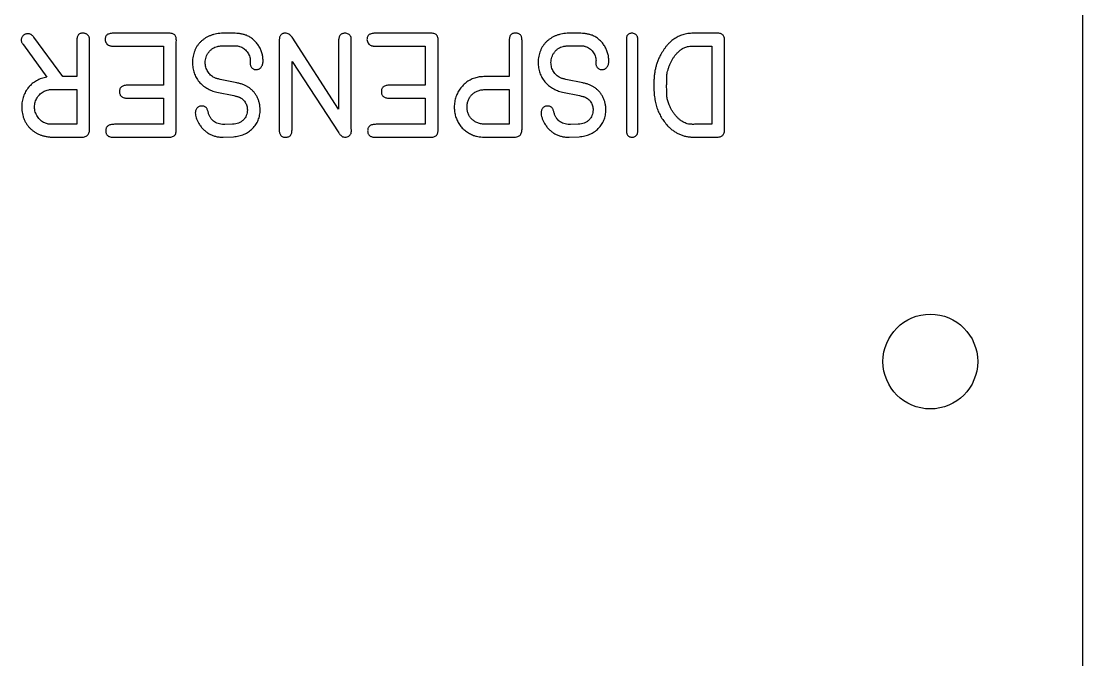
# Model space of a CAD drawing. Header units: inches. Extents: x -2.21 to 2.21, y -8.03 to -0.48.
# Drawn here: x 0.312 to 2.21, y -5.595 to -4.454 of the extents above; entities that cross this region are included whole.
import ezdxf

# ---------------------------------------------------------------- set-up
doc = ezdxf.new("R2010")
doc.units = ezdxf.units.IN
doc.header["$MEASUREMENT"] = 0

msp = doc.modelspace()

# ---------------------------------------------------------------- linework, layer by layer
at = {"color": 1, "linetype": 'Continuous', "lineweight": 25}
for p, q in [((2.21, -6.8975), (2.21, -2.8525)), ((0.5748, -4.4757), (0.4789, -4.4757)), ((0.6915, -4.4757), (0.6734, -4.4757)), ((1.0429, -4.4757), (0.9469, -4.4757)), ((1.3096, -4.4757), (1.2914, -4.4757)), ((1.5552, -4.4757), (1.5158, -4.4757)), ((0.3164, -4.4966), (0.3582, -4.5541)), ((0.3867, -4.5533), (0.3347, -4.4831)), ((0.4114, -4.4908), (0.4114, -4.5533)), ((0.4343, -4.6455), (0.4343, -4.4919)), ((0.5895, -4.6467), (0.5895, -4.4909)), ((0.7734, -4.4887), (0.7734, -4.6477)), ((0.8795, -4.6114), (0.7964, -4.4831)), ((0.8795, -4.489), (0.8795, -4.6114)), ((0.9024, -4.6472), (0.9024, -4.4907)), ((1.0576, -4.6467), (1.0576, -4.4909)), ((1.1846, -4.4903), (1.1846, -4.5533)), ((1.2076, -4.6447), (1.2076, -4.4886)), ((1.3941, -4.4885), (1.3941, -4.6491)), ((1.4145, -4.6483), (1.4145, -4.4885)), ((1.5696, -4.6471), (1.5696, -4.4926)), ((0.4775, -4.4987), (0.5666, -4.4987)), ((0.5666, -4.4987), (0.5666, -4.5688)), ((0.6746, -4.4982), (0.6913, -4.4982)), ((0.9455, -4.4987), (1.0346, -4.4987)), ((1.0346, -4.4987), (1.0346, -4.5688)), ((1.2926, -4.4982), (1.3093, -4.4982)), ((1.5158, -4.4987), (1.5467, -4.4987)), ((1.5467, -4.4987), (1.5467, -4.6386)), ((0.7214, -4.527), (0.7214, -4.5292)), ((0.7964, -4.6467), (0.7964, -4.5262)), ((0.7964, -4.5262), (0.8798, -4.6536)), ((1.3395, -4.527), (1.3395, -4.5292)), ((0.4114, -4.5533), (0.3867, -4.5533)), ((1.1846, -4.5533), (1.145, -4.5533)), ((0.5666, -4.5688), (0.5034, -4.5688)), ((0.6979, -4.5647), (0.6679, -4.5582)), ((1.0346, -4.5688), (0.9715, -4.5688)), ((1.316, -4.5647), (1.286, -4.5582)), ((0.3713, -4.5763), (0.4114, -4.5763)), ((0.4114, -4.5763), (0.4114, -4.6386)), ((0.5023, -4.5918), (0.5666, -4.5918)), ((0.5666, -4.5918), (0.5666, -4.6386)), ((0.6622, -4.5812), (0.6924, -4.5873)), ((0.9704, -4.5918), (1.0346, -4.5918)), ((1.0346, -4.5918), (1.0346, -4.6386)), ((1.1427, -4.5763), (1.1846, -4.5763)), ((1.1846, -4.5763), (1.1846, -4.6386)), ((1.2802, -4.5812), (1.3104, -4.5873)), ((0.4114, -4.6386), (0.3693, -4.6386)), ((0.5666, -4.6386), (0.4789, -4.6386)), ((0.6761, -4.6388), (0.6747, -4.6388)), ((0.69, -4.6385), (0.6761, -4.6388)), ((1.0346, -4.6386), (0.9469, -4.6386)), ((1.1846, -4.6386), (1.1444, -4.6386)), ((1.2941, -4.6388), (1.2927, -4.6388)), ((1.3081, -4.6385), (1.2941, -4.6388)), ((1.5467, -4.6386), (1.5156, -4.6386)), ((0.3702, -4.6616), (0.4175, -4.6616)), ((0.4777, -4.6616), (0.5743, -4.6616)), ((0.6719, -4.6616), (0.6735, -4.6616)), ((0.6735, -4.6616), (0.6915, -4.6607)), ((0.9458, -4.6616), (1.0424, -4.6616)), ((1.1435, -4.6616), (1.1891, -4.6616)), ((1.2899, -4.6616), (1.2916, -4.6616)), ((1.2916, -4.6616), (1.3096, -4.6607)), ((1.5164, -4.6616), (1.5547, -4.6616))]:
    msp.add_line(p, q, dxfattribs=at)
msp.add_circle((1.9375, -5.0625), 0.0847, dxfattribs=at)
for points, knots in [([(0.324, -4.4767), (0.3232, -4.4767), (0.3217, -4.4768), (0.3194, -4.4775), (0.3174, -4.4784), (0.3157, -4.4798), (0.3142, -4.4814), (0.3131, -4.4834), (0.3124, -4.4855), (0.3123, -4.487), (0.3123, -4.4878)], [0, 0, 0, 0, 0.135646, 0.261721, 0.384461, 0.506394, 0.629134, 0.747998, 0.871067, 1, 1, 1, 1]), ([(0.3347, -4.4831), (0.3343, -4.4825), (0.3335, -4.4814), (0.3322, -4.48), (0.3309, -4.4788), (0.3293, -4.4776), (0.327, -4.4768), (0.3251, -4.4767), (0.324, -4.4767)], [0, 0, 0, 0, 0.167316, 0.314257, 0.44369, 0.554631, 0.763519, 1, 1, 1, 1]), ([(0.4227, -4.4757), (0.4218, -4.4757), (0.4201, -4.4757), (0.4177, -4.4764), (0.4157, -4.4775), (0.414, -4.4792), (0.4128, -4.4815), (0.4119, -4.4841), (0.4115, -4.4873), (0.4114, -4.4896), (0.4114, -4.4908)], [0, 0, 0, 0, 0.122837, 0.234702, 0.33802, 0.443195, 0.556426, 0.685775, 0.832502, 1, 1, 1, 1]), ([(0.4341, -4.4842), (0.4339, -4.4835), (0.4336, -4.4823), (0.4327, -4.4807), (0.4316, -4.4792), (0.4302, -4.478), (0.4285, -4.477), (0.4267, -4.4763), (0.4248, -4.4758), (0.4234, -4.4758), (0.4227, -4.4757)], [0, 0, 0, 0, 0.123366, 0.242353, 0.362472, 0.483883, 0.610359, 0.735567, 0.865265, 1, 1, 1, 1]), ([(0.4789, -4.4757), (0.4775, -4.4757), (0.475, -4.4757), (0.4715, -4.4762), (0.4686, -4.4771), (0.4662, -4.4782), (0.4643, -4.4799), (0.463, -4.482), (0.4623, -4.4844), (0.4623, -4.4862), (0.4624, -4.4871)], [0, 0, 0, 0, 0.174573, 0.32497, 0.454688, 0.569092, 0.673273, 0.774858, 0.880749, 1, 1, 1, 1]), ([(0.5895, -4.4909), (0.5896, -4.4896), (0.5896, -4.4872), (0.5891, -4.4838), (0.5883, -4.481), (0.5867, -4.4788), (0.5846, -4.4772), (0.5819, -4.4762), (0.5785, -4.4757), (0.5761, -4.4757), (0.5748, -4.4757)], [0, 0, 0, 0, 0.157549, 0.290229, 0.403641, 0.503585, 0.603169, 0.714666, 0.84627, 1, 1, 1, 1]), ([(0.6734, -4.4757), (0.6714, -4.4758), (0.6675, -4.476), (0.6617, -4.4768), (0.6563, -4.478), (0.6512, -4.4796), (0.6464, -4.4817), (0.6418, -4.4842), (0.6376, -4.4871), (0.6337, -4.4904), (0.6302, -4.4941), (0.6271, -4.4981), (0.6244, -4.5024), (0.6223, -4.507), (0.6206, -4.5119), (0.6193, -4.517), (0.6185, -4.5225), (0.6184, -4.5262), (0.6183, -4.5281)], [0, 0, 0, 0, 0.070604, 0.138188, 0.202954, 0.265751, 0.32744, 0.388022, 0.448108, 0.508751, 0.569227, 0.628138, 0.687204, 0.746062, 0.806456, 0.868555, 0.932914, 1, 1, 1, 1]), ([(0.7147, -4.4794), (0.713, -4.4788), (0.7094, -4.4777), (0.7037, -4.4767), (0.6976, -4.4759), (0.6935, -4.4758), (0.6915, -4.4757)], [0, 0, 0, 0, 0.229739, 0.479189, 0.7395157, 1, 1, 1, 1]), ([(0.7845, -4.4757), (0.7836, -4.4758), (0.782, -4.4758), (0.7798, -4.4764), (0.7779, -4.4775), (0.7763, -4.479), (0.775, -4.4808), (0.7742, -4.4831), (0.7736, -4.4858), (0.7735, -4.4877), (0.7734, -4.4887)], [0, 0, 0, 0, 0.129681, 0.246526, 0.358508, 0.466217, 0.578973, 0.702474, 0.843136, 1, 1, 1, 1]), ([(0.7964, -4.4831), (0.7956, -4.482), (0.794, -4.4798), (0.791, -4.4774), (0.7878, -4.4759), (0.7856, -4.4758), (0.7845, -4.4757)], [0, 0, 0, 0, 0.290034, 0.543231, 0.774596, 1, 1, 1, 1]), ([(0.8911, -4.4757), (0.8902, -4.4758), (0.8885, -4.4759), (0.8862, -4.4765), (0.8842, -4.4776), (0.8825, -4.4791), (0.8812, -4.481), (0.8803, -4.4833), (0.8797, -4.486), (0.8795, -4.488), (0.8795, -4.489)], [0, 0, 0, 0, 0.132034, 0.251784, 0.362202, 0.471052, 0.584396, 0.708722, 0.845624, 1, 1, 1, 1]), ([(0.9013, -4.4814), (0.9007, -4.4806), (0.8996, -4.479), (0.8972, -4.4771), (0.8943, -4.476), (0.8922, -4.4758), (0.8911, -4.4757)], [0, 0, 0, 0, 0.247187, 0.485102, 0.729915, 1, 1, 1, 1]), ([(0.9469, -4.4757), (0.9456, -4.4757), (0.9431, -4.4757), (0.9396, -4.4762), (0.9367, -4.4771), (0.9343, -4.4782), (0.9324, -4.4799), (0.9311, -4.482), (0.9304, -4.4844), (0.9304, -4.4862), (0.9304, -4.4871)], [0, 0, 0, 0, 0.174573, 0.32497, 0.454688, 0.569092, 0.673273, 0.774858, 0.880749, 1, 1, 1, 1]), ([(1.0576, -4.4909), (1.0576, -4.4896), (1.0577, -4.4872), (1.0572, -4.4838), (1.0564, -4.481), (1.0548, -4.4788), (1.0527, -4.4772), (1.0499, -4.4762), (1.0466, -4.4757), (1.0442, -4.4757), (1.0429, -4.4757)], [0, 0, 0, 0, 0.157549, 0.290229, 0.403641, 0.503585, 0.603169, 0.714666, 0.84627, 1, 1, 1, 1]), ([(1.1959, -4.4757), (1.195, -4.4757), (1.1932, -4.4758), (1.1907, -4.4764), (1.1887, -4.4774), (1.187, -4.479), (1.1859, -4.4811), (1.1851, -4.4836), (1.1847, -4.4868), (1.1846, -4.489), (1.1846, -4.4903)], [0, 0, 0, 0, 0.134091, 0.248882, 0.353478, 0.452181, 0.558597, 0.683233, 0.828316, 1, 1, 1, 1]), ([(1.2076, -4.4886), (1.2075, -4.4876), (1.2074, -4.4857), (1.2069, -4.483), (1.206, -4.4807), (1.2046, -4.4788), (1.203, -4.4774), (1.2009, -4.4764), (1.1985, -4.4758), (1.1968, -4.4757), (1.1959, -4.4757)], [0, 0, 0, 0, 0.152235, 0.289715, 0.411192, 0.523708, 0.632013, 0.743192, 0.865266, 1, 1, 1, 1]), ([(1.2914, -4.4757), (1.2894, -4.4758), (1.2855, -4.476), (1.2798, -4.4768), (1.2744, -4.478), (1.2693, -4.4796), (1.2645, -4.4817), (1.2599, -4.4842), (1.2557, -4.4871), (1.2518, -4.4904), (1.2482, -4.4941), (1.2451, -4.4981), (1.2425, -4.5024), (1.2403, -4.507), (1.2386, -4.5119), (1.2374, -4.517), (1.2366, -4.5225), (1.2364, -4.5262), (1.2364, -4.5281)], [0, 0, 0, 0, 0.070604, 0.138188, 0.202954, 0.265751, 0.32744, 0.388022, 0.448108, 0.508751, 0.569227, 0.628138, 0.687204, 0.746062, 0.806456, 0.868555, 0.932914, 1, 1, 1, 1]), ([(1.3328, -4.4794), (1.3311, -4.4788), (1.3275, -4.4777), (1.3217, -4.4767), (1.3157, -4.4759), (1.3116, -4.4758), (1.3096, -4.4757)], [0, 0, 0, 0, 0.229739, 0.479189, 0.739516, 1, 1, 1, 1]), ([(1.4041, -4.4757), (1.4032, -4.4758), (1.4014, -4.476), (1.3989, -4.477), (1.3967, -4.4783), (1.3956, -4.4797), (1.3952, -4.4803)], [0, 0, 0, 0, 0.254027, 0.515009, 0.769478, 1, 1, 1, 1]), ([(1.4137, -4.4814), (1.4132, -4.4806), (1.4123, -4.479), (1.4099, -4.4773), (1.4072, -4.476), (1.4051, -4.4758), (1.4041, -4.4757)], [0, 0, 0, 0, 0.232738, 0.479688, 0.740584, 1, 1, 1, 1]), ([(1.5158, -4.4757), (1.5142, -4.4757), (1.5109, -4.4758), (1.5062, -4.4762), (1.5015, -4.4769), (1.4971, -4.4779), (1.4928, -4.4793), (1.4887, -4.4809), (1.4847, -4.4828), (1.4809, -4.485), (1.4772, -4.4875), (1.4738, -4.4903), (1.4704, -4.4935), (1.4671, -4.4969), (1.4641, -4.5008), (1.4611, -4.5049), (1.4583, -4.5094), (1.4565, -4.5125), (1.4556, -4.5141)], [0, 0, 0, 0, 0.065537, 0.128894, 0.190513, 0.250819, 0.31017, 0.368743, 0.426366, 0.484321, 0.542747, 0.602028, 0.662919, 0.725322, 0.790697, 0.857753, 0.927457, 1, 1, 1, 1]), ([(1.5696, -4.4926), (1.5697, -4.4911), (1.5698, -4.4884), (1.5694, -4.4847), (1.5685, -4.4817), (1.5671, -4.4792), (1.565, -4.4775), (1.5624, -4.4764), (1.559, -4.4758), (1.5566, -4.4757), (1.5552, -4.4757)], [0, 0, 0, 0, 0.1656323, 0.3071113, 0.4235298, 0.5214685, 0.6168747, 0.7241633, 0.8502353, 1, 1, 1, 1]), ([(0.3123, -4.4878), (0.3123, -4.4884), (0.3124, -4.4897), (0.3129, -4.4916), (0.3139, -4.4935), (0.3148, -4.4946), (0.3153, -4.4952)], [0, 0, 0, 0, 0.226314, 0.465329, 0.719634, 1, 1, 1, 1]), ([(0.3153, -4.4952), (0.3156, -4.4955), (0.316, -4.4959), (0.3163, -4.4964), (0.3164, -4.4966)], [0, 0, 0, 0, 0.599388, 1, 1, 1, 1]), ([(0.4343, -4.4919), (0.4344, -4.4908), (0.4344, -4.489), (0.4343, -4.4867), (0.4343, -4.4853), (0.4341, -4.4845), (0.4341, -4.4842)], [0, 0, 0, 0, 0.430216, 0.695917, 0.868123, 1, 1, 1, 1]), ([(0.4624, -4.4871), (0.4625, -4.4883), (0.4628, -4.4907), (0.4643, -4.4939), (0.4667, -4.4964), (0.4688, -4.4974), (0.4699, -4.4979)], [0, 0, 0, 0, 0.269511, 0.509617, 0.744319, 1, 1, 1, 1]), ([(0.7447, -4.525), (0.7445, -4.5226), (0.7443, -4.5177), (0.7427, -4.5106), (0.7401, -4.5039), (0.7365, -4.4975), (0.7321, -4.4917), (0.727, -4.4867), (0.7212, -4.4825), (0.7169, -4.4804), (0.7147, -4.4794)], [0, 0, 0, 0, 0.12788, 0.252067, 0.376651, 0.502685, 0.628173, 0.751968, 0.8744, 1, 1, 1, 1]), ([(0.9024, -4.4907), (0.9024, -4.4895), (0.9024, -4.4875), (0.9023, -4.4849), (0.9019, -4.483), (0.9015, -4.4819), (0.9013, -4.4814)], [0, 0, 0, 0, 0.3764489, 0.6390472, 0.831738, 1, 1, 1, 1]), ([(0.9304, -4.4871), (0.9306, -4.4883), (0.9308, -4.4907), (0.9324, -4.4939), (0.9348, -4.4964), (0.9369, -4.4974), (0.938, -4.4979)], [0, 0, 0, 0, 0.2695111, 0.5096169, 0.7443194, 1, 1, 1, 1]), ([(1.3627, -4.525), (1.3626, -4.5226), (1.3624, -4.5177), (1.3607, -4.5106), (1.3581, -4.5039), (1.3546, -4.4975), (1.3502, -4.4917), (1.3451, -4.4867), (1.3393, -4.4825), (1.335, -4.4804), (1.3328, -4.4794)], [0, 0, 0, 0, 0.12788, 0.252067, 0.376651, 0.502685, 0.628173, 0.751968, 0.8744, 1, 1, 1, 1]), ([(1.3952, -4.4803), (1.395, -4.4808), (1.3946, -4.4818), (1.3942, -4.4836), (1.3941, -4.4858), (1.3941, -4.4875), (1.3941, -4.4885)], [0, 0, 0, 0, 0.195782, 0.389856, 0.639234, 1, 1, 1, 1]), ([(1.4145, -4.4885), (1.4145, -4.4875), (1.4144, -4.4859), (1.4144, -4.484), (1.4141, -4.4826), (1.4138, -4.4818), (1.4137, -4.4814)], [0, 0, 0, 0, 0.403005, 0.651878, 0.824747, 1, 1, 1, 1]), ([(0.4699, -4.4979), (0.4703, -4.498), (0.4712, -4.4984), (0.4728, -4.4986), (0.4749, -4.4987), (0.4765, -4.4987), (0.4775, -4.4987)], [0, 0, 0, 0, 0.185122, 0.36714, 0.620416, 1, 1, 1, 1]), ([(0.6412, -4.5283), (0.6413, -4.5266), (0.6416, -4.5233), (0.6427, -4.5184), (0.6447, -4.5139), (0.6473, -4.5097), (0.6506, -4.506), (0.6543, -4.503), (0.6584, -4.5007), (0.6614, -4.4998), (0.6629, -4.4993)], [0, 0, 0, 0, 0.131497, 0.258747, 0.384388, 0.511803, 0.637684, 0.75954, 0.878109, 1, 1, 1, 1]), ([(0.6629, -4.4993), (0.6637, -4.4992), (0.6656, -4.4988), (0.6687, -4.4985), (0.6717, -4.4982), (0.6737, -4.4982), (0.6746, -4.4982)], [0, 0, 0, 0, 0.216083, 0.4930788, 0.7762459, 1, 1, 1, 1]), ([(0.6913, -4.4982), (0.6924, -4.4982), (0.6946, -4.4982), (0.6977, -4.4984), (0.7003, -4.4987), (0.7019, -4.4991), (0.7027, -4.4993)], [0, 0, 0, 0, 0.302265, 0.570256, 0.801146, 1, 1, 1, 1]), ([(0.7027, -4.4993), (0.704, -4.4998), (0.7065, -4.5008), (0.7101, -4.503), (0.7133, -4.5057), (0.7161, -4.509), (0.7185, -4.5126), (0.7203, -4.5164), (0.7214, -4.5204), (0.7216, -4.5231), (0.7217, -4.5244)], [0, 0, 0, 0, 0.123908, 0.246826, 0.372594, 0.502558, 0.632404, 0.757126, 0.878614, 1, 1, 1, 1]), ([(0.938, -4.4979), (0.9384, -4.498), (0.9393, -4.4984), (0.9409, -4.4986), (0.943, -4.4987), (0.9446, -4.4987), (0.9455, -4.4987)], [0, 0, 0, 0, 0.185122, 0.36714, 0.620416, 1, 1, 1, 1]), ([(1.2593, -4.5283), (1.2594, -4.5266), (1.2596, -4.5233), (1.2608, -4.5184), (1.2628, -4.5139), (1.2654, -4.5097), (1.2686, -4.506), (1.2723, -4.503), (1.2765, -4.5007), (1.2794, -4.4998), (1.281, -4.4993)], [0, 0, 0, 0, 0.131497, 0.258747, 0.384388, 0.511803, 0.637684, 0.75954, 0.878109, 1, 1, 1, 1]), ([(1.281, -4.4993), (1.2818, -4.4992), (1.2837, -4.4988), (1.2867, -4.4985), (1.2898, -4.4982), (1.2918, -4.4982), (1.2926, -4.4982)], [0, 0, 0, 0, 0.216083, 0.493079, 0.776246, 1, 1, 1, 1]), ([(1.3093, -4.4982), (1.3105, -4.4982), (1.3127, -4.4982), (1.3157, -4.4984), (1.3184, -4.4987), (1.32, -4.4991), (1.3207, -4.4993)], [0, 0, 0, 0, 0.302265, 0.570256, 0.801146, 1, 1, 1, 1]), ([(1.3207, -4.4993), (1.322, -4.4998), (1.3246, -4.5008), (1.3282, -4.503), (1.3314, -4.5057), (1.3342, -4.509), (1.3366, -4.5126), (1.3383, -4.5164), (1.3395, -4.5204), (1.3397, -4.5231), (1.3398, -4.5244)], [0, 0, 0, 0, 0.1239083, 0.2468256, 0.372594, 0.5025579, 0.6324042, 0.7571264, 0.8786141, 1, 1, 1, 1]), ([(1.4556, -4.5141), (1.4545, -4.5162), (1.4523, -4.5203), (1.4497, -4.5267), (1.4475, -4.533), (1.4458, -4.5394), (1.4446, -4.5462), (1.4438, -4.5534), (1.4433, -4.5613), (1.4433, -4.5668), (1.4432, -4.5697)], [0, 0, 0, 0, 0.122914, 0.242316, 0.358054, 0.471139, 0.588026, 0.714383, 0.852054, 1, 1, 1, 1]), ([(1.4678, -4.5438), (1.4683, -4.542), (1.4692, -4.5384), (1.4711, -4.5332), (1.4732, -4.5282), (1.4758, -4.5234), (1.4786, -4.5189), (1.4817, -4.5147), (1.4851, -4.5108), (1.4877, -4.5085), (1.4889, -4.5074)], [0, 0, 0, 0, 0.131076, 0.260457, 0.387849, 0.515049, 0.639819, 0.762628, 0.881718, 1, 1, 1, 1]), ([(1.4889, -4.5074), (1.4898, -4.5066), (1.4915, -4.5052), (1.4943, -4.5032), (1.4973, -4.5017), (1.5004, -4.5005), (1.5037, -4.4997), (1.5074, -4.499), (1.5115, -4.4988), (1.5143, -4.4987), (1.5158, -4.4987)], [0, 0, 0, 0, 0.120567, 0.236688, 0.349281, 0.461125, 0.577512, 0.706025, 0.846945, 1, 1, 1, 1]), ([(0.6183, -4.5281), (0.6183, -4.5297), (0.6184, -4.533), (0.6191, -4.5378), (0.62, -4.5423), (0.6213, -4.5467), (0.623, -4.5509), (0.625, -4.555), (0.6275, -4.5588), (0.6302, -4.5625), (0.6333, -4.5659), (0.6366, -4.569), (0.6402, -4.5718), (0.6441, -4.5743), (0.6483, -4.5765), (0.6526, -4.5784), (0.6573, -4.58), (0.6605, -4.5808), (0.6622, -4.5812)], [0, 0, 0, 0, 0.065996, 0.130264, 0.19268, 0.253539, 0.314139, 0.374546, 0.435255, 0.496201, 0.557405, 0.618181, 0.679026, 0.740771, 0.803128, 0.866766, 0.932376, 1, 1, 1, 1]), ([(0.6574, -4.5552), (0.6562, -4.5545), (0.6539, -4.5532), (0.6508, -4.5506), (0.648, -4.5476), (0.6456, -4.5442), (0.6438, -4.5405), (0.6423, -4.5366), (0.6414, -4.5325), (0.6413, -4.5297), (0.6412, -4.5283)], [0, 0, 0, 0, 0.122601, 0.24406, 0.366809, 0.493107, 0.620218, 0.74594, 0.871662, 1, 1, 1, 1]), ([(0.7217, -4.5244), (0.7217, -4.5247), (0.7217, -4.5256), (0.7215, -4.5264), (0.7214, -4.527)], [0, 0, 0, 0, 0.320649, 1, 1, 1, 1]), ([(0.7214, -4.5292), (0.7215, -4.53), (0.7216, -4.5316), (0.7222, -4.5338), (0.7231, -4.5359), (0.7245, -4.5376), (0.7261, -4.539), (0.728, -4.5401), (0.73, -4.5408), (0.7315, -4.5409), (0.7322, -4.5409)], [0, 0, 0, 0, 0.1399581, 0.2667503, 0.3928071, 0.5160037, 0.636808, 0.7549312, 0.874251, 1, 1, 1, 1]), ([(0.7322, -4.5409), (0.7331, -4.5409), (0.7349, -4.5407), (0.7373, -4.5399), (0.7395, -4.5385), (0.7413, -4.5366), (0.7428, -4.5342), (0.7439, -4.5314), (0.7445, -4.5283), (0.7446, -4.5262), (0.7447, -4.525)], [0, 0, 0, 0, 0.1189093, 0.2326063, 0.3427592, 0.4591397, 0.5812346, 0.7104329, 0.8475937, 1, 1, 1, 1]), ([(1.2364, -4.5281), (1.2364, -4.5297), (1.2365, -4.533), (1.2371, -4.5378), (1.2381, -4.5423), (1.2394, -4.5467), (1.2411, -4.5509), (1.2431, -4.555), (1.2456, -4.5588), (1.2483, -4.5625), (1.2514, -4.5659), (1.2547, -4.569), (1.2583, -4.5718), (1.2622, -4.5743), (1.2663, -4.5765), (1.2707, -4.5784), (1.2754, -4.58), (1.2786, -4.5808), (1.2802, -4.5812)], [0, 0, 0, 0, 0.065996, 0.130264, 0.19268, 0.253539, 0.314139, 0.374546, 0.435255, 0.496201, 0.557405, 0.618181, 0.679026, 0.740771, 0.803128, 0.866766, 0.932376, 1, 1, 1, 1]), ([(1.2754, -4.5552), (1.2743, -4.5545), (1.2719, -4.5532), (1.2689, -4.5506), (1.2661, -4.5476), (1.2637, -4.5442), (1.2618, -4.5405), (1.2604, -4.5366), (1.2595, -4.5325), (1.2594, -4.5297), (1.2593, -4.5283)], [0, 0, 0, 0, 0.1226007, 0.24406, 0.3668087, 0.4931073, 0.6202184, 0.7459403, 0.8716622, 1, 1, 1, 1]), ([(1.3398, -4.5244), (1.3398, -4.5247), (1.3398, -4.5256), (1.3396, -4.5264), (1.3395, -4.527)], [0, 0, 0, 0, 0.320649, 1, 1, 1, 1]), ([(1.3395, -4.5292), (1.3396, -4.53), (1.3397, -4.5316), (1.3403, -4.5338), (1.3412, -4.5359), (1.3426, -4.5376), (1.3442, -4.539), (1.346, -4.5401), (1.3481, -4.5408), (1.3496, -4.5409), (1.3503, -4.5409)], [0, 0, 0, 0, 0.139958, 0.26675, 0.392807, 0.516004, 0.636808, 0.754931, 0.874251, 1, 1, 1, 1]), ([(1.3503, -4.5409), (1.3512, -4.5409), (1.353, -4.5407), (1.3554, -4.5399), (1.3576, -4.5385), (1.3594, -4.5366), (1.3609, -4.5342), (1.362, -4.5314), (1.3626, -4.5283), (1.3627, -4.5262), (1.3627, -4.525)], [0, 0, 0, 0, 0.118909, 0.232606, 0.342759, 0.45914, 0.581235, 0.710433, 0.847594, 1, 1, 1, 1]), ([(0.3582, -4.5541), (0.3566, -4.5545), (0.3533, -4.5552), (0.3485, -4.5567), (0.344, -4.5584), (0.3397, -4.5605), (0.3358, -4.563), (0.332, -4.5658), (0.3286, -4.5689), (0.3254, -4.5724), (0.3226, -4.5761), (0.3201, -4.5801), (0.318, -4.5842), (0.3163, -4.5886), (0.3149, -4.5932), (0.3139, -4.5979), (0.3133, -4.6029), (0.3132, -4.6063), (0.3131, -4.6081)], [0, 0, 0, 0, 0.067307, 0.132242, 0.195089, 0.256291, 0.317049, 0.37758, 0.437947, 0.499058, 0.559905, 0.6205, 0.681231, 0.741734, 0.803845, 0.867333, 0.932553, 1, 1, 1, 1]), ([(1.145, -4.5533), (1.1431, -4.5533), (1.1398, -4.5533), (1.1351, -4.5535), (1.1311, -4.5539), (1.1287, -4.5544), (1.1274, -4.5547)], [0, 0, 0, 0, 0.317807, 0.569713, 0.785969, 1, 1, 1, 1]), ([(1.4662, -4.5643), (1.4662, -4.5629), (1.4662, -4.5603), (1.4662, -4.5567), (1.4663, -4.5539), (1.4664, -4.551), (1.4668, -4.5477), (1.4675, -4.5452), (1.4678, -4.5438)], [0, 0, 0, 0, 0.207548, 0.381811, 0.51697, 0.618955, 0.796735, 1, 1, 1, 1]), ([(0.5034, -4.5688), (0.5022, -4.5688), (0.4999, -4.5688), (0.4966, -4.5693), (0.4939, -4.5702), (0.4916, -4.5714), (0.4899, -4.573), (0.4887, -4.5751), (0.488, -4.5775), (0.488, -4.5793), (0.488, -4.5802)], [0, 0, 0, 0, 0.170074, 0.316341, 0.443121, 0.556197, 0.661047, 0.765272, 0.875406, 1, 1, 1, 1]), ([(0.6679, -4.5582), (0.6668, -4.558), (0.6648, -4.5576), (0.6619, -4.5568), (0.6595, -4.5561), (0.658, -4.5555), (0.6574, -4.5552)], [0, 0, 0, 0, 0.304444, 0.570393, 0.801156, 1, 1, 1, 1]), ([(0.719, -4.5727), (0.7177, -4.5718), (0.7148, -4.5699), (0.7098, -4.5678), (0.7041, -4.5659), (0.7001, -4.5651), (0.6979, -4.5647)], [0, 0, 0, 0, 0.215334, 0.452248, 0.712242, 1, 1, 1, 1]), ([(0.7395, -4.6124), (0.7394, -4.6104), (0.7392, -4.6065), (0.7382, -4.6007), (0.7364, -4.5951), (0.734, -4.5897), (0.7311, -4.5847), (0.7276, -4.5801), (0.7236, -4.576), (0.7205, -4.5738), (0.719, -4.5727)], [0, 0, 0, 0, 0.127451, 0.254033, 0.379918, 0.507431, 0.633941, 0.756921, 0.878241, 1, 1, 1, 1]), ([(0.9715, -4.5688), (0.9703, -4.5688), (0.9679, -4.5688), (0.9647, -4.5693), (0.962, -4.5702), (0.9597, -4.5714), (0.958, -4.573), (0.9568, -4.5751), (0.9561, -4.5775), (0.9561, -4.5793), (0.9561, -4.5802)], [0, 0, 0, 0, 0.170074, 0.316341, 0.443121, 0.556197, 0.661047, 0.765272, 0.875406, 1, 1, 1, 1]), ([(1.1274, -4.5547), (1.1259, -4.5551), (1.123, -4.5559), (1.1187, -4.5575), (1.1147, -4.5594), (1.1109, -4.5616), (1.1073, -4.5642), (1.1039, -4.567), (1.1008, -4.5702), (1.0979, -4.5736), (1.0953, -4.5773), (1.0929, -4.5812), (1.0909, -4.5852), (1.0894, -4.5895), (1.0881, -4.5938), (1.0872, -4.5984), (1.0865, -4.6031), (1.0864, -4.6063), (1.0864, -4.6079)], [0, 0, 0, 0, 0.063816, 0.126211, 0.187763, 0.24795, 0.308692, 0.369176, 0.430624, 0.493103, 0.555853, 0.617568, 0.679601, 0.741474, 0.804222, 0.867914, 0.93307, 1, 1, 1, 1]), ([(1.286, -4.5582), (1.2849, -4.558), (1.2828, -4.5576), (1.28, -4.5568), (1.2775, -4.5561), (1.2761, -4.5555), (1.2754, -4.5552)], [0, 0, 0, 0, 0.304444, 0.570393, 0.801156, 1, 1, 1, 1]), ([(1.3371, -4.5727), (1.3357, -4.5718), (1.3329, -4.5699), (1.3279, -4.5678), (1.3222, -4.5659), (1.3181, -4.5651), (1.316, -4.5647)], [0, 0, 0, 0, 0.215334, 0.452248, 0.712242, 1, 1, 1, 1]), ([(1.3576, -4.6124), (1.3575, -4.6104), (1.3573, -4.6065), (1.3562, -4.6007), (1.3545, -4.5951), (1.3521, -4.5897), (1.3491, -4.5847), (1.3456, -4.5801), (1.3417, -4.576), (1.3386, -4.5738), (1.3371, -4.5727)], [0, 0, 0, 0, 0.127451, 0.254033, 0.379918, 0.507431, 0.633941, 0.756921, 0.878241, 1, 1, 1, 1]), ([(1.4432, -4.5697), (1.4433, -4.5735), (1.4434, -4.581), (1.4446, -4.5917), (1.4465, -4.6018), (1.4493, -4.6112), (1.453, -4.6199), (1.4576, -4.628), (1.463, -4.6358), (1.4674, -4.6404), (1.4695, -4.6428)], [0, 0, 0, 0, 0.144255, 0.279624, 0.407417, 0.528415, 0.645397, 0.762052, 0.879968, 1, 1, 1, 1]), ([(1.4707, -4.6036), (1.4702, -4.6024), (1.4692, -4.6), (1.4681, -4.5964), (1.4672, -4.593), (1.4667, -4.5901), (1.4665, -4.5877), (1.4664, -4.5855), (1.4663, -4.5829), (1.4662, -4.58), (1.4662, -4.5766), (1.4661, -4.5729), (1.4661, -4.5687), (1.4662, -4.5658), (1.4662, -4.5643)], [0, 0, 0, 0, 0.099136, 0.193652, 0.281365, 0.36547, 0.411235, 0.466023, 0.530927, 0.604906, 0.688993, 0.783209, 0.886537, 1, 1, 1, 1]), ([(0.3361, -4.6078), (0.3361, -4.6063), (0.3363, -4.6033), (0.3372, -4.5989), (0.3387, -4.5948), (0.3407, -4.5909), (0.3432, -4.5874), (0.3462, -4.5843), (0.3496, -4.5815), (0.3521, -4.5801), (0.3534, -4.5794)], [0, 0, 0, 0, 0.1297662, 0.2548791, 0.378796, 0.5038876, 0.6289632, 0.7515854, 0.8741367, 1, 1, 1, 1]), ([(0.3534, -4.5794), (0.3546, -4.5789), (0.3569, -4.5777), (0.3602, -4.5769), (0.363, -4.5766), (0.3654, -4.5763), (0.3683, -4.5763), (0.3703, -4.5763), (0.3713, -4.5763)], [0, 0, 0, 0, 0.211517, 0.424706, 0.540005, 0.674698, 0.828583, 1, 1, 1, 1]), ([(0.488, -4.5802), (0.4881, -4.5811), (0.4881, -4.5829), (0.4888, -4.5853), (0.4898, -4.5874), (0.4915, -4.5891), (0.4936, -4.5903), (0.4961, -4.5912), (0.4991, -4.5918), (0.5012, -4.5918), (0.5023, -4.5918)], [0, 0, 0, 0, 0.131943, 0.248643, 0.357121, 0.46377, 0.576078, 0.699869, 0.839541, 1, 1, 1, 1]), ([(0.6924, -4.5873), (0.6934, -4.5876), (0.6952, -4.588), (0.6979, -4.5885), (0.7001, -4.5892), (0.7015, -4.5897), (0.7021, -4.5899)], [0, 0, 0, 0, 0.300763, 0.571801, 0.80118, 1, 1, 1, 1]), ([(0.7021, -4.5899), (0.7032, -4.5904), (0.7053, -4.5915), (0.708, -4.5936), (0.7106, -4.596), (0.7126, -4.599), (0.7143, -4.6022), (0.7156, -4.6056), (0.7164, -4.6092), (0.7165, -4.6117), (0.7166, -4.6129)], [0, 0, 0, 0, 0.1227606, 0.2423756, 0.3637736, 0.4887564, 0.6146627, 0.7406633, 0.8673536, 1, 1, 1, 1]), ([(0.9561, -4.5802), (0.9561, -4.5811), (0.9562, -4.5829), (0.9568, -4.5853), (0.9579, -4.5874), (0.9596, -4.5891), (0.9617, -4.5903), (0.9642, -4.5912), (0.9671, -4.5918), (0.9693, -4.5918), (0.9704, -4.5918)], [0, 0, 0, 0, 0.131943, 0.248643, 0.357121, 0.46377, 0.576078, 0.699869, 0.839541, 1, 1, 1, 1]), ([(1.1093, -4.6079), (1.1094, -4.6067), (1.1095, -4.6044), (1.1099, -4.6011), (1.1107, -4.598), (1.1117, -4.595), (1.113, -4.5922), (1.1146, -4.5896), (1.1164, -4.5872), (1.1185, -4.585), (1.1209, -4.583), (1.1234, -4.5812), (1.1262, -4.5798), (1.1291, -4.5785), (1.1323, -4.5775), (1.1356, -4.5769), (1.1391, -4.5764), (1.1415, -4.5763), (1.1427, -4.5763)], [0, 0, 0, 0, 0.068168, 0.132888, 0.194928, 0.255288, 0.314786, 0.373413, 0.431458, 0.491207, 0.55111, 0.610777, 0.670964, 0.732285, 0.795377, 0.860886, 0.928708, 1, 1, 1, 1]), ([(1.3104, -4.5873), (1.3114, -4.5876), (1.3133, -4.588), (1.3159, -4.5885), (1.3182, -4.5892), (1.3196, -4.5897), (1.3202, -4.5899)], [0, 0, 0, 0, 0.300763, 0.571801, 0.80118, 1, 1, 1, 1]), ([(1.3202, -4.5899), (1.3213, -4.5904), (1.3233, -4.5915), (1.3261, -4.5936), (1.3286, -4.596), (1.3307, -4.599), (1.3324, -4.6022), (1.3337, -4.6056), (1.3345, -4.6092), (1.3346, -4.6117), (1.3346, -4.6129)], [0, 0, 0, 0, 0.122761, 0.242376, 0.363774, 0.488756, 0.614663, 0.740663, 0.867354, 1, 1, 1, 1]), ([(0.3131, -4.6081), (0.3132, -4.61), (0.3134, -4.6138), (0.3142, -4.6194), (0.3155, -4.6247), (0.3173, -4.6297), (0.3195, -4.6344), (0.3222, -4.6388), (0.3254, -4.6429), (0.3291, -4.6467), (0.3331, -4.6501), (0.3375, -4.6531), (0.3422, -4.6557), (0.3472, -4.6578), (0.3525, -4.6595), (0.3582, -4.6606), (0.3641, -4.6614), (0.3681, -4.6615), (0.3702, -4.6616)], [0, 0, 0, 0, 0.066973, 0.130798, 0.192516, 0.252737, 0.311919, 0.370508, 0.42962, 0.489933, 0.550435, 0.610788, 0.671641, 0.733202, 0.796041, 0.861499, 0.929372, 1, 1, 1, 1]), ([(0.3543, -4.6361), (0.3529, -4.6354), (0.3503, -4.6341), (0.3468, -4.6313), (0.3437, -4.6282), (0.341, -4.6247), (0.3389, -4.6208), (0.3373, -4.6166), (0.3363, -4.6123), (0.3362, -4.6093), (0.3361, -4.6078)], [0, 0, 0, 0, 0.1259376, 0.2487599, 0.3728283, 0.4981563, 0.6240939, 0.747043, 0.871982, 1, 1, 1, 1]), ([(0.635, -4.6059), (0.6342, -4.606), (0.6326, -4.6061), (0.6304, -4.6067), (0.6284, -4.6078), (0.6267, -4.6093), (0.6253, -4.611), (0.6243, -4.6132), (0.6237, -4.6155), (0.6236, -4.6171), (0.6235, -4.618)], [0, 0, 0, 0, 0.13088, 0.253124, 0.37161, 0.491676, 0.612369, 0.734709, 0.86264, 1, 1, 1, 1]), ([(0.6462, -4.6154), (0.6459, -4.6147), (0.6454, -4.6132), (0.6445, -4.6111), (0.6433, -4.6094), (0.642, -4.608), (0.6405, -4.607), (0.6388, -4.6062), (0.6369, -4.6059), (0.6356, -4.6059), (0.635, -4.6059)], [0, 0, 0, 0, 0.154021, 0.293256, 0.417897, 0.536847, 0.646879, 0.75929, 0.876961, 1, 1, 1, 1]), ([(1.0864, -4.6079), (1.0864, -4.6093), (1.0865, -4.6122), (1.0869, -4.6164), (1.0877, -4.6204), (1.0887, -4.6244), (1.0901, -4.6282), (1.0916, -4.6319), (1.0936, -4.6355), (1.0957, -4.6389), (1.0981, -4.6422), (1.1007, -4.6452), (1.1035, -4.648), (1.1066, -4.6505), (1.1099, -4.6529), (1.1134, -4.6549), (1.117, -4.6568), (1.1196, -4.6578), (1.1209, -4.6583)], [0, 0, 0, 0, 0.066425, 0.13066, 0.194391, 0.256508, 0.318872, 0.380267, 0.442133, 0.50425, 0.566759, 0.627429, 0.688381, 0.749597, 0.810511, 0.872513, 0.935744, 1, 1, 1, 1]), ([(1.1444, -4.6386), (1.1431, -4.6386), (1.1405, -4.6385), (1.1367, -4.6381), (1.1332, -4.6375), (1.1299, -4.6365), (1.1267, -4.6354), (1.1238, -4.634), (1.1212, -4.6323), (1.1187, -4.6304), (1.1165, -4.6283), (1.1147, -4.6259), (1.113, -4.6234), (1.1117, -4.6206), (1.1107, -4.6177), (1.1099, -4.6146), (1.1095, -4.6113), (1.1094, -4.6091), (1.1093, -4.6079)], [0, 0, 0, 0, 0.075912, 0.147655, 0.215504, 0.280825, 0.343669, 0.404383, 0.464387, 0.522846, 0.58088, 0.63814, 0.694732, 0.751682, 0.810397, 0.871228, 0.933926, 1, 1, 1, 1]), ([(1.253, -4.6059), (1.2522, -4.606), (1.2507, -4.6061), (1.2484, -4.6067), (1.2464, -4.6078), (1.2447, -4.6093), (1.2433, -4.611), (1.2424, -4.6132), (1.2418, -4.6155), (1.2417, -4.6171), (1.2416, -4.618)], [0, 0, 0, 0, 0.13088, 0.253124, 0.37161, 0.491676, 0.612369, 0.734709, 0.86264, 1, 1, 1, 1]), ([(1.2642, -4.6154), (1.264, -4.6147), (1.2635, -4.6132), (1.2625, -4.6111), (1.2614, -4.6094), (1.2601, -4.608), (1.2586, -4.607), (1.2569, -4.6062), (1.255, -4.6059), (1.2537, -4.6059), (1.253, -4.6059)], [0, 0, 0, 0, 0.154021, 0.293256, 0.417897, 0.536847, 0.646879, 0.75929, 0.876961, 1, 1, 1, 1]), ([(1.4973, -4.6353), (1.4959, -4.6346), (1.4932, -4.6331), (1.4893, -4.6302), (1.4856, -4.6267), (1.482, -4.6228), (1.4786, -4.6185), (1.4756, -4.6138), (1.4729, -4.6088), (1.4714, -4.6054), (1.4707, -4.6036)], [0, 0, 0, 0, 0.108815, 0.223046, 0.34223, 0.469524, 0.599834, 0.731986, 0.864687, 1, 1, 1, 1]), ([(0.6235, -4.618), (0.6236, -4.6195), (0.6239, -4.6226), (0.6252, -4.6274), (0.6272, -4.6325), (0.629, -4.6357), (0.63, -4.6374)], [0, 0, 0, 0, 0.212563, 0.459524, 0.724953, 1, 1, 1, 1]), ([(0.6747, -4.6388), (0.6728, -4.6387), (0.6692, -4.6386), (0.6642, -4.6375), (0.6597, -4.6357), (0.6558, -4.633), (0.6525, -4.6297), (0.6497, -4.6256), (0.6475, -4.6208), (0.6466, -4.6173), (0.6462, -4.6154)], [0, 0, 0, 0, 0.137472, 0.263661, 0.381625, 0.49621, 0.6108, 0.730945, 0.859432, 1, 1, 1, 1]), ([(0.7166, -4.6129), (0.7164, -4.6147), (0.7162, -4.6182), (0.7148, -4.623), (0.7125, -4.6274), (0.7092, -4.6311), (0.7053, -4.6342), (0.7007, -4.6365), (0.6956, -4.638), (0.6919, -4.6384), (0.69, -4.6385)], [0, 0, 0, 0, 0.129639, 0.250847, 0.369368, 0.488786, 0.609364, 0.731798, 0.861119, 1, 1, 1, 1]), ([(0.6915, -4.6607), (0.6932, -4.6606), (0.6966, -4.6603), (0.7015, -4.6594), (0.7062, -4.6582), (0.7106, -4.6565), (0.7148, -4.6545), (0.7187, -4.6521), (0.7224, -4.6493), (0.7258, -4.6462), (0.729, -4.6428), (0.7317, -4.6391), (0.734, -4.6351), (0.736, -4.631), (0.7374, -4.6267), (0.7386, -4.6221), (0.7393, -4.6173), (0.7394, -4.6141), (0.7395, -4.6124)], [0, 0, 0, 0, 0.067838, 0.13373, 0.198063, 0.260458, 0.32157, 0.38268, 0.443546, 0.505356, 0.566806, 0.627352, 0.687171, 0.747569, 0.808229, 0.870084, 0.933959, 1, 1, 1, 1]), ([(1.2416, -4.618), (1.2417, -4.6195), (1.2419, -4.6226), (1.2433, -4.6274), (1.2453, -4.6325), (1.2471, -4.6357), (1.248, -4.6374)], [0, 0, 0, 0, 0.212563, 0.459524, 0.724953, 1, 1, 1, 1]), ([(1.2927, -4.6388), (1.2909, -4.6387), (1.2873, -4.6386), (1.2823, -4.6375), (1.2778, -4.6357), (1.2739, -4.633), (1.2705, -4.6297), (1.2678, -4.6256), (1.2656, -4.6208), (1.2647, -4.6173), (1.2642, -4.6154)], [0, 0, 0, 0, 0.137472, 0.263661, 0.381625, 0.49621, 0.6108, 0.730945, 0.859432, 1, 1, 1, 1]), ([(1.3346, -4.6129), (1.3345, -4.6147), (1.3343, -4.6182), (1.3328, -4.623), (1.3305, -4.6274), (1.3273, -4.6311), (1.3234, -4.6342), (1.3188, -4.6365), (1.3136, -4.638), (1.31, -4.6384), (1.3081, -4.6385)], [0, 0, 0, 0, 0.129639, 0.250847, 0.369368, 0.488786, 0.609364, 0.731798, 0.861119, 1, 1, 1, 1]), ([(1.3096, -4.6607), (1.3113, -4.6606), (1.3147, -4.6603), (1.3196, -4.6594), (1.3243, -4.6582), (1.3287, -4.6565), (1.3329, -4.6545), (1.3368, -4.6521), (1.3405, -4.6493), (1.3439, -4.6462), (1.347, -4.6428), (1.3497, -4.6391), (1.3521, -4.6351), (1.354, -4.631), (1.3555, -4.6267), (1.3567, -4.6221), (1.3573, -4.6173), (1.3575, -4.6141), (1.3576, -4.6124)], [0, 0, 0, 0, 0.067838, 0.13373, 0.198063, 0.260458, 0.32157, 0.38268, 0.443546, 0.505356, 0.566806, 0.627352, 0.687171, 0.747569, 0.808229, 0.870084, 0.933959, 1, 1, 1, 1]), ([(0.3693, -4.6386), (0.3677, -4.6386), (0.3648, -4.6386), (0.3608, -4.6382), (0.3573, -4.6374), (0.3553, -4.6365), (0.3543, -4.6361)], [0, 0, 0, 0, 0.316721, 0.566805, 0.782691, 1, 1, 1, 1]), ([(0.4175, -4.6616), (0.4189, -4.6616), (0.4215, -4.6616), (0.4251, -4.661), (0.4282, -4.6598), (0.4308, -4.6581), (0.4326, -4.6557), (0.4339, -4.6527), (0.4344, -4.6493), (0.4344, -4.6468), (0.4343, -4.6455)], [0, 0, 0, 0, 0.1525627, 0.2858717, 0.4030421, 0.5118651, 0.6189264, 0.7311996, 0.856993, 1, 1, 1, 1]), ([(0.4789, -4.6386), (0.4776, -4.6386), (0.4753, -4.6387), (0.4721, -4.6392), (0.4694, -4.64), (0.4672, -4.6413), (0.4654, -4.643), (0.4642, -4.6451), (0.4635, -4.6476), (0.4635, -4.6493), (0.4635, -4.6503)], [0, 0, 0, 0, 0.167024, 0.311138, 0.437927, 0.549828, 0.656796, 0.762138, 0.874038, 1, 1, 1, 1]), ([(0.5743, -4.6616), (0.5756, -4.6616), (0.5781, -4.6616), (0.5815, -4.6611), (0.5842, -4.6601), (0.5865, -4.6586), (0.588, -4.6565), (0.589, -4.6537), (0.5896, -4.6504), (0.5895, -4.648), (0.5895, -4.6467)], [0, 0, 0, 0, 0.157132, 0.289677, 0.403843, 0.503503, 0.602805, 0.715477, 0.846707, 1, 1, 1, 1]), ([(0.63, -4.6374), (0.6312, -4.6393), (0.6335, -4.6429), (0.6378, -4.6478), (0.6426, -4.6519), (0.6479, -4.6554), (0.6535, -4.6582), (0.6595, -4.6601), (0.6656, -4.6614), (0.6698, -4.6615), (0.6719, -4.6616)], [0, 0, 0, 0, 0.131016, 0.257648, 0.382104, 0.507144, 0.631334, 0.753208, 0.875268, 1, 1, 1, 1]), ([(0.7734, -4.6477), (0.7735, -4.6489), (0.7735, -4.651), (0.774, -4.6539), (0.7749, -4.6564), (0.7761, -4.6584), (0.7778, -4.66), (0.7798, -4.6611), (0.7822, -4.6616), (0.7839, -4.6616), (0.7848, -4.6616)], [0, 0, 0, 0, 0.163938, 0.306432, 0.431186, 0.541686, 0.648056, 0.754622, 0.871099, 1, 1, 1, 1]), ([(0.7848, -4.6616), (0.7857, -4.6616), (0.7875, -4.6615), (0.79, -4.6609), (0.7922, -4.6599), (0.7938, -4.6583), (0.7951, -4.6562), (0.7959, -4.6535), (0.7963, -4.6503), (0.7964, -4.648), (0.7964, -4.6467)], [0, 0, 0, 0, 0.131008, 0.246734, 0.350557, 0.449595, 0.555441, 0.681283, 0.82667, 1, 1, 1, 1]), ([(0.9019, -4.6548), (0.902, -4.6544), (0.9022, -4.6536), (0.9024, -4.652), (0.9025, -4.6499), (0.9024, -4.6482), (0.9024, -4.6472)], [0, 0, 0, 0, 0.1639901, 0.339564, 0.5985859, 1, 1, 1, 1]), ([(0.9469, -4.6386), (0.9457, -4.6386), (0.9434, -4.6387), (0.9402, -4.6392), (0.9375, -4.64), (0.9352, -4.6413), (0.9335, -4.643), (0.9323, -4.6451), (0.9316, -4.6476), (0.9316, -4.6493), (0.9316, -4.6503)], [0, 0, 0, 0, 0.167024, 0.311138, 0.437927, 0.549828, 0.656796, 0.762138, 0.874038, 1, 1, 1, 1]), ([(1.0424, -4.6616), (1.0437, -4.6616), (1.0462, -4.6616), (1.0495, -4.6611), (1.0523, -4.6601), (1.0545, -4.6586), (1.0561, -4.6565), (1.0571, -4.6537), (1.0576, -4.6504), (1.0576, -4.648), (1.0576, -4.6467)], [0, 0, 0, 0, 0.157132, 0.289677, 0.403843, 0.503503, 0.602805, 0.715477, 0.846707, 1, 1, 1, 1]), ([(1.1891, -4.6616), (1.1907, -4.6616), (1.1938, -4.6617), (1.1979, -4.6611), (1.2013, -4.6601), (1.204, -4.6584), (1.2058, -4.656), (1.207, -4.6529), (1.2076, -4.649), (1.2076, -4.6463), (1.2076, -4.6447)], [0, 0, 0, 0, 0.165258, 0.305635, 0.420367, 0.518745, 0.613967, 0.721657, 0.848926, 1, 1, 1, 1]), ([(1.248, -4.6374), (1.2492, -4.6393), (1.2516, -4.6429), (1.2559, -4.6478), (1.2607, -4.6519), (1.266, -4.6554), (1.2716, -4.6582), (1.2775, -4.6601), (1.2837, -4.6614), (1.2878, -4.6615), (1.2899, -4.6616)], [0, 0, 0, 0, 0.131016, 0.257648, 0.382104, 0.507144, 0.631334, 0.753208, 0.875268, 1, 1, 1, 1]), ([(1.3941, -4.6491), (1.3941, -4.6501), (1.3942, -4.652), (1.3947, -4.6546), (1.3954, -4.6568), (1.3965, -4.6586), (1.398, -4.66), (1.3998, -4.661), (1.4019, -4.6615), (1.4033, -4.6616), (1.4041, -4.6616)], [0, 0, 0, 0, 0.162458, 0.305977, 0.430072, 0.545023, 0.649455, 0.757993, 0.87186, 1, 1, 1, 1]), ([(1.4131, -4.657), (1.4134, -4.6565), (1.4139, -4.6556), (1.4143, -4.6538), (1.4144, -4.6514), (1.4145, -4.6494), (1.4145, -4.6483)], [0, 0, 0, 0, 0.17074, 0.353681, 0.613671, 1, 1, 1, 1]), ([(1.4695, -4.6428), (1.4711, -4.6443), (1.4742, -4.6473), (1.4795, -4.6511), (1.4849, -4.6545), (1.4906, -4.6571), (1.4966, -4.6592), (1.503, -4.6606), (1.5096, -4.6615), (1.5141, -4.6616), (1.5164, -4.6616)], [0, 0, 0, 0, 0.127213, 0.25064, 0.372495, 0.493323, 0.615883, 0.739719, 0.867619, 1, 1, 1, 1]), ([(1.5156, -4.6386), (1.5145, -4.6387), (1.5125, -4.6387), (1.5098, -4.6385), (1.5073, -4.6383), (1.5044, -4.638), (1.501, -4.6371), (1.4986, -4.6359), (1.4973, -4.6353)], [0, 0, 0, 0, 0.167038, 0.313531, 0.445257, 0.560315, 0.776449, 1, 1, 1, 1]), ([(1.5547, -4.6616), (1.5559, -4.6616), (1.5582, -4.6615), (1.5614, -4.661), (1.5641, -4.6599), (1.5663, -4.6582), (1.5679, -4.6561), (1.5691, -4.6535), (1.5697, -4.6505), (1.5696, -4.6483), (1.5696, -4.6471)], [0, 0, 0, 0, 0.149708, 0.282347, 0.399883, 0.508426, 0.616661, 0.730264, 0.85635, 1, 1, 1, 1]), ([(0.4635, -4.6503), (0.4635, -4.6512), (0.4635, -4.6529), (0.4642, -4.6553), (0.4653, -4.6573), (0.4669, -4.6589), (0.469, -4.6602), (0.4715, -4.6611), (0.4745, -4.6615), (0.4766, -4.6616), (0.4777, -4.6616)], [0, 0, 0, 0, 0.127989, 0.244452, 0.351055, 0.459193, 0.570407, 0.695928, 0.837219, 1, 1, 1, 1]), ([(0.8798, -4.6536), (0.8802, -4.6544), (0.8811, -4.6557), (0.8826, -4.6574), (0.884, -4.6588), (0.8858, -4.6602), (0.8884, -4.6614), (0.8905, -4.6615), (0.8916, -4.6616)], [0, 0, 0, 0, 0.169893, 0.318971, 0.452364, 0.567714, 0.780051, 1, 1, 1, 1]), ([(0.8916, -4.6616), (0.8928, -4.6615), (0.895, -4.6613), (0.898, -4.6598), (0.9006, -4.6577), (0.9014, -4.6558), (0.9019, -4.6548)], [0, 0, 0, 0, 0.257916, 0.515025, 0.763721, 1, 1, 1, 1]), ([(0.9316, -4.6503), (0.9316, -4.6512), (0.9316, -4.6529), (0.9323, -4.6553), (0.9334, -4.6573), (0.935, -4.6589), (0.9371, -4.6602), (0.9396, -4.6611), (0.9425, -4.6615), (0.9447, -4.6616), (0.9458, -4.6616)], [0, 0, 0, 0, 0.127989, 0.244452, 0.351055, 0.459193, 0.570407, 0.695928, 0.837219, 1, 1, 1, 1]), ([(1.1209, -4.6583), (1.1226, -4.6588), (1.126, -4.6599), (1.1313, -4.661), (1.1372, -4.6615), (1.1413, -4.6616), (1.1435, -4.6616)], [0, 0, 0, 0, 0.233429, 0.461202, 0.708246, 1, 1, 1, 1]), ([(1.4041, -4.6616), (1.405, -4.6615), (1.4067, -4.6614), (1.4092, -4.6605), (1.4114, -4.659), (1.4125, -4.6577), (1.4131, -4.657)], [0, 0, 0, 0, 0.252822, 0.495908, 0.737887, 1, 1, 1, 1])]:
    msp.add_open_spline(points, degree=3, knots=knots, dxfattribs=at)

doc.saveas('drawing.dxf')
